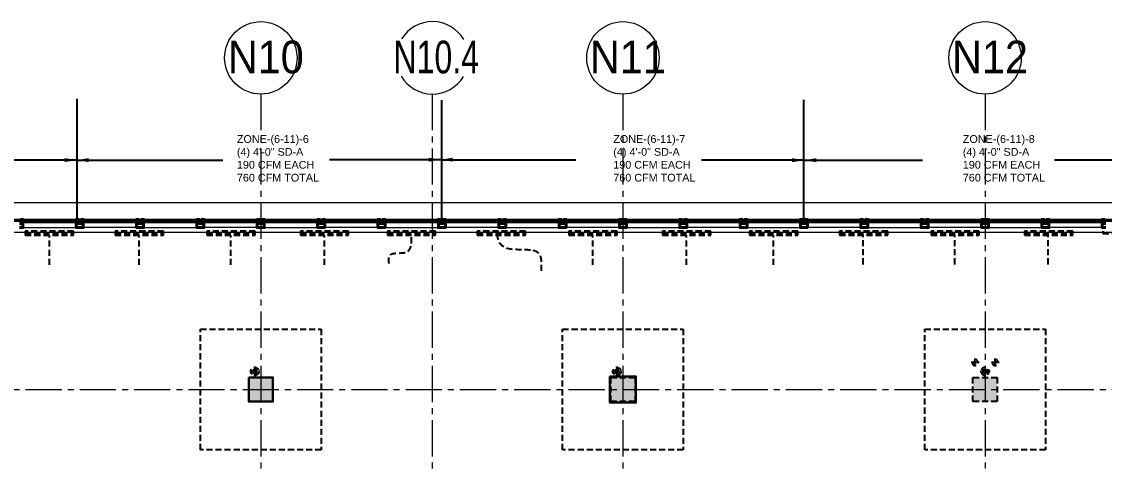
# Model space of a CAD drawing. Header units: inches. Extents: x -26012 to 27, y -3347 to 2082.
# Drawn here: x -22379 to -21302, y 1303 to 1740 of the extents above; entities that cross this region are included whole.
import ezdxf

# ---------------------------------------------------------------- set-up
doc = ezdxf.new("R2010")
doc.units = ezdxf.units.IN
doc.header["$LTSCALE"] = 48
doc.header["$MEASUREMENT"] = 0
for name, pattern in [('A_Column Grid$0$CENTER2', [1.125, 0.75, -0.125, 0.125, -0.125]), ('HIDDEN2', [0.1875, 0.125, -0.0625]), ('NB - 5th floor_plan$0$HIDDEN2', [0.1875, 0.125, -0.0625])]:
    doc.linetypes.add(name, pattern=pattern)
for name, color, linetype in [('A104$0$A-ANNO-PATT-1-12', 8, 'Continuous'), ('A104$0$A-ANNO-PATT-1-4', 8, 'Continuous'), ('A104$0$A-ANNO-PATT-2-12', 8, 'Continuous'), ('A104$0$A-COLS-COL1-4', 8, 'Continuous'), ('A104$0$A-COLS-COL2-12', 8, 'Continuous'), ('A104$0$A-FLOR-AWNG', 8, 'Continuous'), ('A104$0$A-FLOR-SLAB', 8, 'Continuous'), ('A104$0$A-GLAZ', 8, 'Continuous'), ('A104$0$A-Roof-leader', 8, 'Continuous'), ('A104$0$bc104 - level 1', 8, 'Continuous'), ('A104$0$C-PROP', 8, 'Continuous'), ('A_Column Grid$0$A-GRID-1D1-15', 8, 'A_Column Grid$0$CENTER2'), ('A_Column Grid$0$A-GRID-GRD1-15', 8, 'A_Column Grid$0$CENTER2'), ('M-HVAC-anno', 6, 'Continuous'), ('M-HVAC-FUTR', 4, 'HIDDEN2'), ('M-HVAC-Term-Supp', 92, 'Continuous'), ('NB - 5th floor_plan$0$STCCOLS1', 1, 'NB - 5th floor_plan$0$HIDDEN2'), ('NB - 5th floor_plan$0$STDROPS', 1, 'NB - 5th floor_plan$0$HIDDEN2'), ('NB - 5th floor_plan$0$STSLABNOTCH', 1, 'NB - 5th floor_plan$0$HIDDEN2'), ('NB - 5th floor_plan$0$STWETSTACK', 1, 'NB - 5th floor_plan$0$HIDDEN2'), ('XREF', 8, 'Continuous')]:
    doc.layers.add(name, color=color, linetype=linetype)
doc.styles.add('A_Column Grid$0$Style-Arial', font='arial.ttf')
doc.styles.add('M08', font='arial.ttf', dxfattribs={"height": 7.68})
doc.styles.get("Standard").update_dxf_attribs({"font": 'simplex.shx'})
doc.dimstyles.new('STANDARD$7', dxfattribs={"dimtxt": 0.18, "dimasz": 0.125, "dimexe": 0.18, "dimexo": 0.06, "dimgap": 0.09, "dimtad": 0, "dimtih": 1, "dimtoh": 1, "dimdec": 4, "dimzin": 0, "dimdsep": 46, "dimtxsty": 'Standard', "dimcen": 0.09, "dimadec": 0, "dimazin": 0, "dimtfac": 1, "dimtdec": 4, "dimtofl": 0, "dimtmove": 0, "dimatfit": 3, "dimfxl": 1, "dimtolj": 1, "dimtzin": 0, "dimarcsym": 0})

# ---------------------------------------------------------------- blocks, each defined once
blk = doc.blocks.new('A104')
at = {"layer": 'A104$0$A-Roof-leader', "lineweight": 13}
h = blk.add_hatch(color=256, dxfattribs=at)
edge = h.paths.add_edge_path()
edge.add_arc((-22147.0236, 1392.095), 3, 0, 360)
h = blk.add_hatch(color=256, dxfattribs=at)
edge = h.paths.add_edge_path()
edge.add_arc((-21787.0236, 1392.095), 3, 0, 360)
h = blk.add_hatch(color=256, dxfattribs=at)
edge = h.paths.add_edge_path()
edge.add_arc((-21421.0236, 1392.095), 3, 0, 360)
at = {"layer": 'A104$0$A-ANNO-PATT-1-12', "lineweight": 30}
blk.add_solid([(-21409.0236, 1362.095), (-21409.0236, 1386.095), (-21433.0236, 1362.095), (-21433.0236, 1386.095)], dxfattribs=at)
at = {"layer": 'A104$0$A-ANNO-PATT-1-4', "lineweight": 30, "extrusion": (0, 0, -1)}
blk.add_solid([(21794.0236, 1387.095), (21768.0236, 1387.095), (21794.0236, 1361.095), (21768.0236, 1361.095)], dxfattribs=at)
at = {"layer": 'A104$0$A-ANNO-PATT-2-12', "lineweight": 30}
blk.add_solid([(-22129.0236, 1362.095), (-22129.0236, 1386.095), (-22153.0236, 1362.095), (-22153.0236, 1386.095)], dxfattribs=at)
at = {"layer": 'A104$0$A-COLS-COL1-4', "lineweight": 30}
blk.add_3dface([(-21794.0236, 1387.095), (-21768.0236, 1387.095), (-21768.0236, 1361.095), (-21794.0236, 1361.095)], dxfattribs=at)
at = {"layer": 'A104$0$A-COLS-COL2-12', "lineweight": 30}
blk.add_3dface([(-22153.0236, 1386.095), (-22129.0236, 1386.095), (-22129.0236, 1362.095), (-22153.0236, 1362.095)], dxfattribs=at)
at = {"layer": 'A104$0$A-FLOR-AWNG', "lineweight": 0}
blk.add_line((-24033.7396, 1560.0949), (-21043.1174, 1560.0949), dxfattribs=at)
at = {"layer": 'A104$0$A-FLOR-SLAB', "lineweight": 0, "flags": 128}
blk.add_lwpolyline([(-23869.2731, 1530.3475), (-21072.7739, 1530.3449), (-21072.7739, -6.1545), (-22489.2736, -6.1545), (-22489.2736, 53.8448), (-22872.7736, 53.8448), (-22872.7736, -6.1545), (-24409.272, -6.1545)], dxfattribs=at)
at = {"layer": 'A104$0$A-GLAZ', "lineweight": 0}
for p, q in [((-21060.0239, 1543.0949), (-23882.0254, 1543.0991)), ((-22378.2739, 1541.8449), (-22323.7739, 1541.8449)), ((-22378.2739, 1541.3449), (-22323.7739, 1541.3449)), ((-22263.7745, 1541.8449), (-22318.2745, 1541.8449)), ((-22263.7745, 1541.3449), (-22318.2745, 1541.3449)), ((-22258.2739, 1541.8449), (-22203.7739, 1541.8449)), ((-22258.2739, 1541.3449), (-22203.7739, 1541.3449)), ((-22143.7745, 1541.8449), (-22198.2745, 1541.8449)), ((-22143.7745, 1541.3449), (-22198.2745, 1541.3449)), ((-22138.2739, 1541.8449), (-22083.7739, 1541.8449)), ((-22138.2739, 1541.3449), (-22083.7739, 1541.3449)), ((-22023.7745, 1541.8449), (-22078.2745, 1541.8449)), ((-22023.7745, 1541.3449), (-22078.2745, 1541.3449)), ((-22018.2739, 1541.8449), (-21963.7739, 1541.8449)), ((-22018.2739, 1541.3449), (-21963.7739, 1541.3449)), ((-21903.7745, 1541.8449), (-21958.2745, 1541.8449)), ((-21903.7745, 1541.3449), (-21958.2745, 1541.3449)), ((-21898.2739, 1541.8449), (-21843.7739, 1541.8449)), ((-21898.2739, 1541.3449), (-21843.7739, 1541.3449)), ((-21783.7745, 1541.8449), (-21838.2745, 1541.8449)), ((-21783.7745, 1541.3449), (-21838.2745, 1541.3449)), ((-21778.2739, 1541.8449), (-21723.7739, 1541.8449)), ((-21778.2739, 1541.3449), (-21723.7739, 1541.3449)), ((-21663.7745, 1541.8449), (-21718.2745, 1541.8449)), ((-21663.7745, 1541.3449), (-21718.2745, 1541.3449)), ((-21658.2739, 1541.8449), (-21603.7739, 1541.8449)), ((-21658.2739, 1541.3449), (-21603.7739, 1541.3449)), ((-21543.7745, 1541.8449), (-21598.2745, 1541.8449)), ((-21543.7745, 1541.3449), (-21598.2745, 1541.3449)), ((-21538.2739, 1541.8449), (-21483.7739, 1541.8449)), ((-21538.2739, 1541.3449), (-21483.7739, 1541.3449)), ((-21423.7745, 1541.8449), (-21478.2745, 1541.8449)), ((-21423.7745, 1541.3449), (-21478.2745, 1541.3449)), ((-21418.2739, 1541.8449), (-21363.7739, 1541.8449)), ((-21418.2739, 1541.3449), (-21363.7739, 1541.3449)), ((-21303.7745, 1541.8449), (-21358.2745, 1541.8449)), ((-21303.7745, 1541.3449), (-21358.2745, 1541.3449)), ((-22377.5239, 1535.0949), (-22324.5239, 1535.0949)), ((-22264.5245, 1535.0949), (-22317.5245, 1535.0949)), ((-22257.5239, 1535.0949), (-22204.5239, 1535.0949)), ((-22144.5245, 1535.0949), (-22197.5245, 1535.0949)), ((-22137.5239, 1535.0949), (-22084.5239, 1535.0949)), ((-22024.5245, 1535.0949), (-22077.5245, 1535.0949)), ((-22017.5239, 1535.0949), (-21964.5239, 1535.0949)), ((-21904.5245, 1535.0949), (-21957.5245, 1535.0949)), ((-21897.5239, 1535.0949), (-21844.5239, 1535.0949)), ((-21784.5245, 1535.0949), (-21837.5245, 1535.0949)), ((-21777.5239, 1535.0949), (-21724.5239, 1535.0949)), ((-21664.5245, 1535.0949), (-21717.5245, 1535.0949)), ((-21657.5239, 1535.0949), (-21604.5239, 1535.0949)), ((-21544.5245, 1535.0949), (-21597.5245, 1535.0949)), ((-21537.5239, 1535.0949), (-21484.5239, 1535.0949)), ((-21424.5245, 1535.0949), (-21477.5245, 1535.0949)), ((-21417.5239, 1535.0949), (-21364.5239, 1535.0949)), ((-21304.5245, 1535.0949), (-21357.5245, 1535.0949))]:
    blk.add_line(p, q, dxfattribs=at)
at = {"layer": 'A104$0$A-GLAZ', "lineweight": 40}
for p, q in [((-22378.2739, 1540.8449), (-22378.2739, 1542.0949)), ((-22378.2739, 1542.0949), (-22323.7739, 1542.0949)), ((-22378.2739, 1540.8449), (-22323.7739, 1540.8449)), ((-22323.7739, 1540.8449), (-22323.7739, 1542.0949)), ((-22263.7745, 1542.0949), (-22318.2745, 1542.0949)), ((-22318.2745, 1540.8449), (-22318.2745, 1542.0949)), ((-22263.7745, 1540.8449), (-22318.2745, 1540.8449)), ((-22263.7745, 1540.8449), (-22263.7745, 1542.0949)), ((-22258.2739, 1540.8449), (-22258.2739, 1542.0949)), ((-22258.2739, 1542.0949), (-22203.7739, 1542.0949)), ((-22258.2739, 1540.8449), (-22203.7739, 1540.8449)), ((-22203.7739, 1540.8449), (-22203.7739, 1542.0949)), ((-22143.7745, 1542.0949), (-22198.2745, 1542.0949)), ((-22198.2745, 1540.8449), (-22198.2745, 1542.0949)), ((-22143.7745, 1540.8449), (-22198.2745, 1540.8449)), ((-22143.7745, 1540.8449), (-22143.7745, 1542.0949)), ((-22138.2739, 1540.8449), (-22138.2739, 1542.0949)), ((-22138.2739, 1542.0949), (-22083.7739, 1542.0949)), ((-22138.2739, 1540.8449), (-22083.7739, 1540.8449)), ((-22083.7739, 1540.8449), (-22083.7739, 1542.0949)), ((-22023.7745, 1542.0949), (-22078.2745, 1542.0949)), ((-22078.2745, 1540.8449), (-22078.2745, 1542.0949)), ((-22023.7745, 1540.8449), (-22078.2745, 1540.8449)), ((-22023.7745, 1540.8449), (-22023.7745, 1542.0949)), ((-22018.2739, 1540.8449), (-22018.2739, 1542.0949)), ((-22018.2739, 1542.0949), (-21963.7739, 1542.0949)), ((-22018.2739, 1540.8449), (-21963.7739, 1540.8449)), ((-21963.7739, 1540.8449), (-21963.7739, 1542.0949)), ((-21903.7745, 1542.0949), (-21958.2745, 1542.0949)), ((-21958.2745, 1540.8449), (-21958.2745, 1542.0949)), ((-21903.7745, 1540.8449), (-21958.2745, 1540.8449)), ((-21903.7745, 1540.8449), (-21903.7745, 1542.0949)), ((-21898.2739, 1540.8449), (-21898.2739, 1542.0949)), ((-21898.2739, 1542.0949), (-21843.7739, 1542.0949)), ((-21898.2739, 1540.8449), (-21843.7739, 1540.8449)), ((-21843.7739, 1540.8449), (-21843.7739, 1542.0949)), ((-21783.7745, 1542.0949), (-21838.2745, 1542.0949)), ((-21838.2745, 1540.8449), (-21838.2745, 1542.0949)), ((-21783.7745, 1540.8449), (-21838.2745, 1540.8449)), ((-21783.7745, 1540.8449), (-21783.7745, 1542.0949)), ((-21778.2739, 1540.8449), (-21778.2739, 1542.0949)), ((-21778.2739, 1542.0949), (-21723.7739, 1542.0949)), ((-21778.2739, 1540.8449), (-21723.7739, 1540.8449)), ((-21723.7739, 1540.8449), (-21723.7739, 1542.0949)), ((-21663.7745, 1542.0949), (-21718.2745, 1542.0949)), ((-21718.2745, 1540.8449), (-21718.2745, 1542.0949)), ((-21663.7745, 1540.8449), (-21718.2745, 1540.8449)), ((-21663.7745, 1540.8449), (-21663.7745, 1542.0949)), ((-21658.2739, 1540.8449), (-21658.2739, 1542.0949)), ((-21658.2739, 1542.0949), (-21603.7739, 1542.0949)), ((-21658.2739, 1540.8449), (-21603.7739, 1540.8449)), ((-21603.7739, 1540.8449), (-21603.7739, 1542.0949)), ((-21543.7745, 1542.0949), (-21598.2745, 1542.0949)), ((-21598.2745, 1540.8449), (-21598.2745, 1542.0949)), ((-21543.7745, 1540.8449), (-21598.2745, 1540.8449)), ((-21543.7745, 1540.8449), (-21543.7745, 1542.0949)), ((-21538.2739, 1540.8449), (-21538.2739, 1542.0949)), ((-21538.2739, 1542.0949), (-21483.7739, 1542.0949)), ((-21538.2739, 1540.8449), (-21483.7739, 1540.8449)), ((-21483.7739, 1540.8449), (-21483.7739, 1542.0949)), ((-21423.7745, 1542.0949), (-21478.2745, 1542.0949)), ((-21478.2745, 1540.8449), (-21478.2745, 1542.0949)), ((-21423.7745, 1540.8449), (-21478.2745, 1540.8449)), ((-21423.7745, 1540.8449), (-21423.7745, 1542.0949)), ((-21418.2739, 1540.8449), (-21418.2739, 1542.0949)), ((-21418.2739, 1542.0949), (-21363.7739, 1542.0949)), ((-21418.2739, 1540.8449), (-21363.7739, 1540.8449)), ((-21363.7739, 1540.8449), (-21363.7739, 1542.0949)), ((-21303.7745, 1542.0949), (-21358.2745, 1542.0949)), ((-21358.2745, 1540.8449), (-21358.2745, 1542.0949)), ((-21303.7745, 1540.8449), (-21358.2745, 1540.8449)), ((-21303.7745, 1540.8449), (-21303.7745, 1542.0949))]:
    blk.add_line(p, q, dxfattribs=at)
at = {"layer": 'A104$0$A-GLAZ', "lineweight": 40, "flags": 128}
for points in [[(-22381.0242, 1539.0949), (-22379.5239, 1539.0949), (-22379.5239, 1543.0949), (-22377.5239, 1543.0949), (-22377.5239, 1542.3449), (-22378.5239, 1542.3449), (-22378.5239, 1540.5949), (-22377.5239, 1540.5949), (-22377.5239, 1535.0949), (-22381.0242, 1535.0949)], [(-22321.0242, 1539.0949), (-22322.5239, 1539.0949), (-22322.5239, 1543.0949), (-22324.5239, 1543.0949), (-22324.5239, 1542.3449), (-22323.5239, 1542.3449), (-22323.5239, 1540.5949), (-22324.5239, 1540.5949), (-22324.5239, 1535.0949), (-22321.0242, 1535.0949)], [(-22321.0242, 1539.0949), (-22319.5245, 1539.0949), (-22319.5245, 1543.0949), (-22317.5245, 1543.0949), (-22317.5245, 1542.3449), (-22318.5245, 1542.3449), (-22318.5245, 1540.5949), (-22317.5245, 1540.5949), (-22317.5245, 1535.0949), (-22321.0242, 1535.0949)], [(-22261.0242, 1539.0949), (-22262.5245, 1539.0949), (-22262.5245, 1543.0949), (-22264.5245, 1543.0949), (-22264.5245, 1542.3449), (-22263.5245, 1542.3449), (-22263.5245, 1540.5949), (-22264.5245, 1540.5949), (-22264.5245, 1535.0949), (-22261.0242, 1535.0949)], [(-22261.0242, 1539.0949), (-22259.5239, 1539.0949), (-22259.5239, 1543.0949), (-22257.5239, 1543.0949), (-22257.5239, 1542.3449), (-22258.5239, 1542.3449), (-22258.5239, 1540.5949), (-22257.5239, 1540.5949), (-22257.5239, 1535.0949), (-22261.0242, 1535.0949)], [(-22201.0242, 1539.0949), (-22202.5239, 1539.0949), (-22202.5239, 1543.0949), (-22204.5239, 1543.0949), (-22204.5239, 1542.3449), (-22203.5239, 1542.3449), (-22203.5239, 1540.5949), (-22204.5239, 1540.5949), (-22204.5239, 1535.0949), (-22201.0242, 1535.0949)], [(-22201.0242, 1539.0949), (-22199.5245, 1539.0949), (-22199.5245, 1543.0949), (-22197.5245, 1543.0949), (-22197.5245, 1542.3449), (-22198.5245, 1542.3449), (-22198.5245, 1540.5949), (-22197.5245, 1540.5949), (-22197.5245, 1535.0949), (-22201.0242, 1535.0949)], [(-22141.0242, 1539.0949), (-22142.5245, 1539.0949), (-22142.5245, 1543.0949), (-22144.5245, 1543.0949), (-22144.5245, 1542.3449), (-22143.5245, 1542.3449), (-22143.5245, 1540.5949), (-22144.5245, 1540.5949), (-22144.5245, 1535.0949), (-22141.0242, 1535.0949)], [(-22141.0242, 1539.0949), (-22139.5239, 1539.0949), (-22139.5239, 1543.0949), (-22137.5239, 1543.0949), (-22137.5239, 1542.3449), (-22138.5239, 1542.3449), (-22138.5239, 1540.5949), (-22137.5239, 1540.5949), (-22137.5239, 1535.0949), (-22141.0242, 1535.0949)], [(-22081.0242, 1539.0949), (-22082.5239, 1539.0949), (-22082.5239, 1543.0949), (-22084.5239, 1543.0949), (-22084.5239, 1542.3449), (-22083.5239, 1542.3449), (-22083.5239, 1540.5949), (-22084.5239, 1540.5949), (-22084.5239, 1535.0949), (-22081.0242, 1535.0949)], [(-22081.0242, 1539.0949), (-22079.5245, 1539.0949), (-22079.5245, 1543.0949), (-22077.5245, 1543.0949), (-22077.5245, 1542.3449), (-22078.5245, 1542.3449), (-22078.5245, 1540.5949), (-22077.5245, 1540.5949), (-22077.5245, 1535.0949), (-22081.0242, 1535.0949)], [(-22021.0242, 1539.0949), (-22022.5245, 1539.0949), (-22022.5245, 1543.0949), (-22024.5245, 1543.0949), (-22024.5245, 1542.3449), (-22023.5245, 1542.3449), (-22023.5245, 1540.5949), (-22024.5245, 1540.5949), (-22024.5245, 1535.0949), (-22021.0242, 1535.0949)], [(-22021.0242, 1539.0949), (-22019.5239, 1539.0949), (-22019.5239, 1543.0949), (-22017.5239, 1543.0949), (-22017.5239, 1542.3449), (-22018.5239, 1542.3449), (-22018.5239, 1540.5949), (-22017.5239, 1540.5949), (-22017.5239, 1535.0949), (-22021.0242, 1535.0949)], [(-21961.0242, 1539.0949), (-21962.5239, 1539.0949), (-21962.5239, 1543.0949), (-21964.5239, 1543.0949), (-21964.5239, 1542.3449), (-21963.5239, 1542.3449), (-21963.5239, 1540.5949), (-21964.5239, 1540.5949), (-21964.5239, 1535.0949), (-21961.0242, 1535.0949)], [(-21961.0242, 1539.0949), (-21959.5245, 1539.0949), (-21959.5245, 1543.0949), (-21957.5245, 1543.0949), (-21957.5245, 1542.3449), (-21958.5245, 1542.3449), (-21958.5245, 1540.5949), (-21957.5245, 1540.5949), (-21957.5245, 1535.0949), (-21961.0242, 1535.0949)], [(-21901.0242, 1539.0949), (-21902.5245, 1539.0949), (-21902.5245, 1543.0949), (-21904.5245, 1543.0949), (-21904.5245, 1542.3449), (-21903.5245, 1542.3449), (-21903.5245, 1540.5949), (-21904.5245, 1540.5949), (-21904.5245, 1535.0949), (-21901.0242, 1535.0949)], [(-21901.0242, 1539.0949), (-21899.5239, 1539.0949), (-21899.5239, 1543.0949), (-21897.5239, 1543.0949), (-21897.5239, 1542.3449), (-21898.5239, 1542.3449), (-21898.5239, 1540.5949), (-21897.5239, 1540.5949), (-21897.5239, 1535.0949), (-21901.0242, 1535.0949)], [(-21841.0242, 1539.0949), (-21842.5239, 1539.0949), (-21842.5239, 1543.0949), (-21844.5239, 1543.0949), (-21844.5239, 1542.3449), (-21843.5239, 1542.3449), (-21843.5239, 1540.5949), (-21844.5239, 1540.5949), (-21844.5239, 1535.0949), (-21841.0242, 1535.0949)], [(-21841.0242, 1539.0949), (-21839.5245, 1539.0949), (-21839.5245, 1543.0949), (-21837.5245, 1543.0949), (-21837.5245, 1542.3449), (-21838.5245, 1542.3449), (-21838.5245, 1540.5949), (-21837.5245, 1540.5949), (-21837.5245, 1535.0949), (-21841.0242, 1535.0949)], [(-21781.0242, 1539.0949), (-21782.5245, 1539.0949), (-21782.5245, 1543.0949), (-21784.5245, 1543.0949), (-21784.5245, 1542.3449), (-21783.5245, 1542.3449), (-21783.5245, 1540.5949), (-21784.5245, 1540.5949), (-21784.5245, 1535.0949), (-21781.0242, 1535.0949)], [(-21781.0242, 1539.0949), (-21779.5239, 1539.0949), (-21779.5239, 1543.0949), (-21777.5239, 1543.0949), (-21777.5239, 1542.3449), (-21778.5239, 1542.3449), (-21778.5239, 1540.5949), (-21777.5239, 1540.5949), (-21777.5239, 1535.0949), (-21781.0242, 1535.0949)], [(-21721.0242, 1539.0949), (-21722.5239, 1539.0949), (-21722.5239, 1543.0949), (-21724.5239, 1543.0949), (-21724.5239, 1542.3449), (-21723.5239, 1542.3449), (-21723.5239, 1540.5949), (-21724.5239, 1540.5949), (-21724.5239, 1535.0949), (-21721.0242, 1535.0949)], [(-21721.0242, 1539.0949), (-21719.5245, 1539.0949), (-21719.5245, 1543.0949), (-21717.5245, 1543.0949), (-21717.5245, 1542.3449), (-21718.5245, 1542.3449), (-21718.5245, 1540.5949), (-21717.5245, 1540.5949), (-21717.5245, 1535.0949), (-21721.0242, 1535.0949)], [(-21661.0242, 1539.0949), (-21662.5245, 1539.0949), (-21662.5245, 1543.0949), (-21664.5245, 1543.0949), (-21664.5245, 1542.3449), (-21663.5245, 1542.3449), (-21663.5245, 1540.5949), (-21664.5245, 1540.5949), (-21664.5245, 1535.0949), (-21661.0242, 1535.0949)], [(-21661.0242, 1539.0949), (-21659.5239, 1539.0949), (-21659.5239, 1543.0949), (-21657.5239, 1543.0949), (-21657.5239, 1542.3449), (-21658.5239, 1542.3449), (-21658.5239, 1540.5949), (-21657.5239, 1540.5949), (-21657.5239, 1535.0949), (-21661.0242, 1535.0949)], [(-21601.0242, 1539.0949), (-21602.5239, 1539.0949), (-21602.5239, 1543.0949), (-21604.5239, 1543.0949), (-21604.5239, 1542.3449), (-21603.5239, 1542.3449), (-21603.5239, 1540.5949), (-21604.5239, 1540.5949), (-21604.5239, 1535.0949), (-21601.0242, 1535.0949)], [(-21601.0242, 1539.0949), (-21599.5245, 1539.0949), (-21599.5245, 1543.0949), (-21597.5245, 1543.0949), (-21597.5245, 1542.3449), (-21598.5245, 1542.3449), (-21598.5245, 1540.5949), (-21597.5245, 1540.5949), (-21597.5245, 1535.0949), (-21601.0242, 1535.0949)], [(-21541.0242, 1539.0949), (-21542.5245, 1539.0949), (-21542.5245, 1543.0949), (-21544.5245, 1543.0949), (-21544.5245, 1542.3449), (-21543.5245, 1542.3449), (-21543.5245, 1540.5949), (-21544.5245, 1540.5949), (-21544.5245, 1535.0949), (-21541.0242, 1535.0949)], [(-21541.0242, 1539.0949), (-21539.5239, 1539.0949), (-21539.5239, 1543.0949), (-21537.5239, 1543.0949), (-21537.5239, 1542.3449), (-21538.5239, 1542.3449), (-21538.5239, 1540.5949), (-21537.5239, 1540.5949), (-21537.5239, 1535.0949), (-21541.0242, 1535.0949)], [(-21481.0242, 1539.0949), (-21482.5239, 1539.0949), (-21482.5239, 1543.0949), (-21484.5239, 1543.0949), (-21484.5239, 1542.3449), (-21483.5239, 1542.3449), (-21483.5239, 1540.5949), (-21484.5239, 1540.5949), (-21484.5239, 1535.0949), (-21481.0242, 1535.0949)], [(-21481.0242, 1539.0949), (-21479.5245, 1539.0949), (-21479.5245, 1543.0949), (-21477.5245, 1543.0949), (-21477.5245, 1542.3449), (-21478.5245, 1542.3449), (-21478.5245, 1540.5949), (-21477.5245, 1540.5949), (-21477.5245, 1535.0949), (-21481.0242, 1535.0949)], [(-21421.0242, 1539.0949), (-21422.5245, 1539.0949), (-21422.5245, 1543.0949), (-21424.5245, 1543.0949), (-21424.5245, 1542.3449), (-21423.5245, 1542.3449), (-21423.5245, 1540.5949), (-21424.5245, 1540.5949), (-21424.5245, 1535.0949), (-21421.0242, 1535.0949)], [(-21421.0242, 1539.0949), (-21419.5239, 1539.0949), (-21419.5239, 1543.0949), (-21417.5239, 1543.0949), (-21417.5239, 1542.3449), (-21418.5239, 1542.3449), (-21418.5239, 1540.5949), (-21417.5239, 1540.5949), (-21417.5239, 1535.0949), (-21421.0242, 1535.0949)], [(-21361.0242, 1539.0949), (-21362.5239, 1539.0949), (-21362.5239, 1543.0949), (-21364.5239, 1543.0949), (-21364.5239, 1542.3449), (-21363.5239, 1542.3449), (-21363.5239, 1540.5949), (-21364.5239, 1540.5949), (-21364.5239, 1535.0949), (-21361.0242, 1535.0949)], [(-21361.0242, 1539.0949), (-21359.5245, 1539.0949), (-21359.5245, 1543.0949), (-21357.5245, 1543.0949), (-21357.5245, 1542.3449), (-21358.5245, 1542.3449), (-21358.5245, 1540.5949), (-21357.5245, 1540.5949), (-21357.5245, 1535.0949), (-21361.0242, 1535.0949)], [(-21301.0242, 1539.0949), (-21302.5245, 1539.0949), (-21302.5245, 1543.0949), (-21304.5245, 1543.0949), (-21304.5245, 1542.3449), (-21303.5245, 1542.3449), (-21303.5245, 1540.5949), (-21304.5245, 1540.5949), (-21304.5245, 1535.0949), (-21301.0242, 1535.0949)]]:
    blk.add_lwpolyline(points, dxfattribs=at)
at = {"layer": 'A104$0$bc104 - level 1', "lineweight": 0}
blk.add_solid([(-21677.0112, 1322.919), (-21677.0112, 1322.919), (-21677.0112, 1322.919)], dxfattribs=at)
at = {"layer": 'A104$0$C-PROP', "lineweight": 40, "flags": 128}
blk.add_lwpolyline([(-25004.5437, -676.9041), (-24022.0239, 1542.095), (-21061.0239, 1542.095), (-21061.0239, -676.9042)], dxfattribs=at)
blk = doc.blocks.new('NB - 5th floor_plan')
at = {"layer": 'NB - 5th floor_plan$0$STCCOLS1', "color": 1, "linetype": 'NB - 5th floor_plan$0$HIDDEN2'}
for points in [[(-22153, 1386.1), (-22129, 1386.1), (-22129, 1362.1), (-22153, 1362.1)], [(-21793, 1386.1), (-21769, 1386.1), (-21769, 1362.1), (-21793, 1362.1)], [(-21433, 1386.1), (-21409, 1386.1), (-21409, 1362.1), (-21433, 1362.1)]]:
    blk.add_lwpolyline(points, close=True, dxfattribs=at)
at = {"layer": 'NB - 5th floor_plan$0$STDROPS', "color": 1, "linetype": 'NB - 5th floor_plan$0$HIDDEN2'}
for points in [[(-22201, 1434.1), (-22081, 1434.1), (-22081, 1314.1), (-22201, 1314.1)], [(-21841, 1434.1), (-21721, 1434.1), (-21721, 1314.1), (-21841, 1314.1)], [(-21481, 1434.1), (-21361, 1434.1), (-21361, 1314.1), (-21481, 1314.1)]]:
    blk.add_lwpolyline(points, close=True, dxfattribs=at)
at = {"layer": 'NB - 5th floor_plan$0$STSLABNOTCH', "color": 1, "linetype": 'NB - 5th floor_plan$0$HIDDEN2', "elevation": 0}
blk.add_lwpolyline([(-21304, 1531.6), (-21304, 1529.1), (-21071.5, 1529.1)], dxfattribs=at)
at = {"layer": 'NB - 5th floor_plan$0$STWETSTACK', "color": 1, "linetype": 'NB - 5th floor_plan$0$HIDDEN2', "extrusion": (0, 0, -1)}
for p, q in [((-21427, 1401.1, 0), (-21435, 1401.1, 0)), ((-21431, 1397.1, 0), (-21431, 1405.1, 0)), ((-21407, 1401.1, 0), (-21415, 1401.1, 0)), ((-21411, 1397.1, 0), (-21411, 1405.1, 0)), ((-21416, 1392.1, 0), (-21426, 1392.1, 0)), ((-21421, 1387.1, 0), (-21421, 1397.1, 0))]:
    blk.add_line(p, q, dxfattribs=at)
at = {"layer": 'NB - 5th floor_plan$0$STWETSTACK', "color": 1, "linetype": 'NB - 5th floor_plan$0$HIDDEN2'}
for p, q in [((-22152, 1392.1, 0), (-22142, 1392.1, 0)), ((-22147, 1387.1, 0), (-22147, 1397.1, 0)), ((-21792, 1392.1, 0), (-21782, 1392.1, 0)), ((-21787, 1387.1, 0), (-21787, 1397.1, 0))]:
    blk.add_line(p, q, dxfattribs=at)
at = {"layer": 'NB - 5th floor_plan$0$STWETSTACK', "color": 1, "linetype": 'NB - 5th floor_plan$0$HIDDEN2', "extrusion": (0, 0, -1)}
for centre, radius in [((21431, 1401.1, 0), 3), ((21411, 1401.1, 0), 3), ((21421, 1392.1, 0), 4)]:
    blk.add_circle(centre, radius, dxfattribs=at)
at = {"layer": 'NB - 5th floor_plan$0$STWETSTACK', "color": 1, "linetype": 'NB - 5th floor_plan$0$HIDDEN2'}
for centre in [(-22147, 1392.1, 0), (-21787, 1392.1, 0)]:
    blk.add_circle(centre, 4, dxfattribs=at)
blk = doc.blocks.new('A_Column Grid')
at = {"layer": 'A_Column Grid$0$A-GRID-1D1-15', "linetype": 'Continuous', "lineweight": 13}
for centre in [(-22141, 1703.7), (-21781, 1703.7), (-21421, 1703.7)]:
    blk.add_circle(centre, 36, dxfattribs=at)
for start, end in [(30.37, 148.3737), (210.2526, 328.8621)]:
    blk.add_arc((-21970.4, 1703.7), 36, start, end, dxfattribs=at)
at = {"layer": 'A_Column Grid$0$A-GRID-GRD1-15', "lineweight": 0}
for p, q in [((-22141, 1667.7), (-22141, -2700.9)), ((-21970.6, 1667.7), (-21970.6, 382.2)), ((-21781, 1667.7), (-21781, -2700.9)), ((-21421, 1667.7), (-21421, -2700.9)), ((-23941, 1374.1), (-20840.2, 1374.1))]:
    blk.add_line(p, q, dxfattribs=at)
at = {"layer": 'A_Column Grid$0$A-GRID-1D1-15', "linetype": 'Continuous', "lineweight": 13, "style": 'A_Column Grid$0$Style-Arial'}
for s, width, p in [('N10', 0.906154, (-22173.8, 1688.3)), ('N10.4', 0.701538, (-22009.1, 1688.3)), ('N11', 0.906154, (-21813.8, 1688.3)), ('N12', 0.906154, (-21453.8, 1688.3))]:
    blk.add_text(s, height=32.5, dxfattribs=dict(at, width=width)).set_placement(p)
blk = doc.blocks.new('SD-A')
at = {"layer": 'M-HVAC-FUTR'}
for p, q in [((2473.3, 316.6), (2425.3, 316.6)), ((2425.3, 316.6), (2425.3, 312.6)), ((2473.3, 314.6), (2425.3, 314.6)), ((2425.3, 312.6), (2473.3, 312.6)), ((2473.3, 312.6), (2473.3, 316.6))]:
    blk.add_line(p, q, dxfattribs=at)

msp = doc.modelspace()

# ---------------------------------------------------------------- linework, layer by layer
at = {"layer": 'M-HVAC-anno'}
for p, q in [((-22323.5, 1543.1), (-22323.5, 1663.1)), ((-21961, 1541.7), (-21961, 1661.7)), ((-21601, 1542.1), (-21601, 1662.1))]:
    msp.add_line(p, q, dxfattribs=at)
at = {"layer": 'M-HVAC-FUTR'}
for points in [[(-22351.2, 1498.1, 0), (-22351.2, 1527.6, 0)], [(-22261.9, 1498.1, 0), (-22261.9, 1527.6, 0)], [(-22170.8, 1498.1, 0), (-22170.8, 1527.6, 0)], [(-22077.8, 1498.1, 0), (-22077.8, 1527.6, 0)], [(-22013.5, 1499.5), (-22013.1, 1507.2), (-21994.4, 1511.8), (-21991.1, 1521.8), (-21991.1, 1527.6, 0)], [(-21862.1, 1492.1), (-21864.2, 1508.9), (-21901.7, 1517.5), (-21906.3, 1527.6, 0)], [(-21810.8, 1498.1, 0), (-21810.8, 1527.6, 0)], [(-21717.8, 1498.1, 0), (-21717.8, 1527.6, 0)], [(-21631.2, 1498.1, 0), (-21631.2, 1527.6, 0)], [(-21542.3, 1498.5), (-21542.3, 1528)], [(-21451.2, 1498.5, 0), (-21451.2, 1528, 0)], [(-21358.2, 1498.5, 0), (-21358.2, 1528, 0)]]:
    msp.add_spline(points, degree=3, dxfattribs=at)

# ---------------------------------------------------------------- block references
at = {"layer": 'M-HVAC-Term-Supp', "rotation": 180}
for p in [(-19901.9, 1844.2, 0), (-19812.5, 1844.2, 0), (-19721.4, 1844.2, 0), (-19628.4, 1844.2, 0), (-19541.9, 1844.2, 0), (-19452.5, 1844.2, 0), (-19361.4, 1844.2, 0), (-19268.4, 1844.2, 0), (-19181.9, 1844.2, 0), (-19092.5, 1844.2, 0), (-19001.4, 1844.2, 0), (-18908.4, 1844.2, 0)]:
    msp.add_blockref('SD-A', p, dxfattribs=at)
at = {"layer": 'XREF'}
for name in ['A_Column Grid', 'A104', 'NB - 5th floor_plan']:
    msp.add_blockref(name, (0, 0), dxfattribs=at)

# ---------------------------------------------------------------- texts
at = {"layer": 'M-HVAC-anno', "char_height": 7.68, "width": 88.287, "attachment_point": 1, "style": 'M08'}
for s, insert in [('ZONE-(6-11)-6\\P(4) 4\'-0" SD-A\\P190 CFM EACH\\P760 CFM TOTAL', (-22164.8, 1626.9)), ('ZONE-(6-11)-7\\P(4) 4\'-0" SD-A\\P190 CFM EACH\\P760 CFM TOTAL', (-21790.6, 1626.9)), ('ZONE-(6-11)-8\\P(4) 4\'-0" SD-A\\P190 CFM EACH\\P760 CFM TOTAL', (-21443.1, 1626.9))]:
    msp.add_mtext(s, dxfattribs=dict(at, insert=insert))

# ---------------------------------------------------------------- leaders
at = {"layer": 'M-HVAC-anno'}
for points in [[(-22324.1, 1602.1), (-22443.1, 1602.1)], [(-22324.1, 1602.1), (-22178.8, 1602.1)], [(-21962.2, 1602.5), (-22072.6, 1602.5)], [(-21962.2, 1602.5), (-21827.7, 1602.5)], [(-21600.9, 1602), (-21703, 1602)], [(-21600.9, 1602), (-21483.2, 1602)], [(-21240.8, 1602.1), (-21351.8, 1602.1)]]:
    msp.add_leader(points, dimstyle='STANDARD$7', override={"dimscale": 96, "dimgap": 0.09, "dimtad": 0}, dxfattribs=at)

doc.saveas('drawing.dxf')
